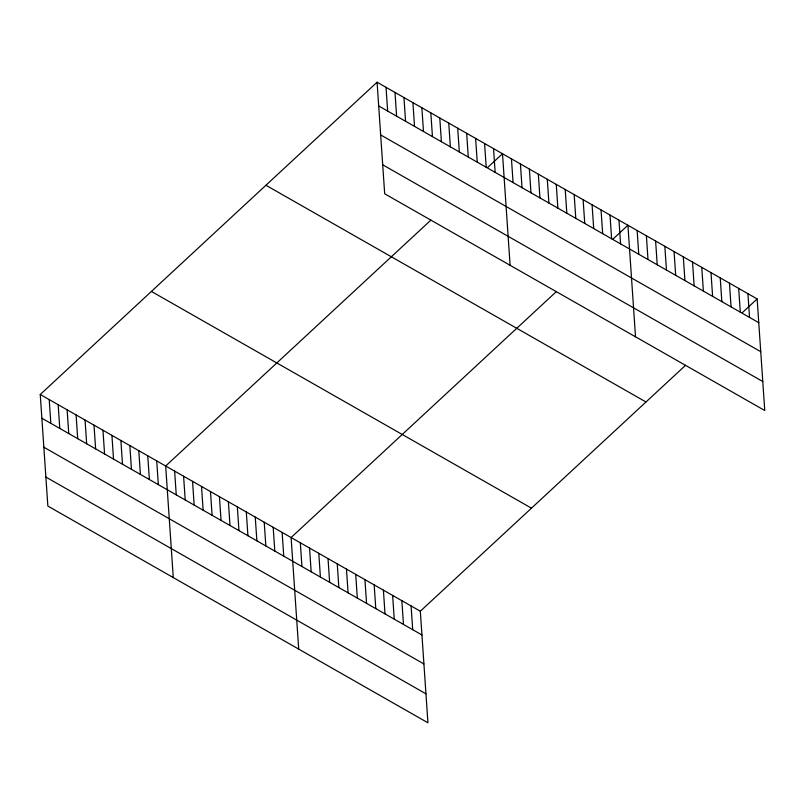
<?xml version="1.0" encoding="UTF-8"?>
<svg xmlns="http://www.w3.org/2000/svg" width="805" height="805" viewBox="0 0 805 805"><rect width="100%" height="100%" fill="white"/><g stroke="black" fill="none" stroke-linecap="round" stroke-linejoin="round"><path stroke-width="1.21" d="M685.508 365.349L420.321 611.216L427.928 722.789L47.857 506.063L40.25 394.49L377.072 82.211L757.143 298.937L764.75 410.51L384.679 193.784L377.072 82.211M430.866 220.137L165.669 466.004L173.276 577.588M487.679 167.47L502.501 153.725L510.108 265.308M556.285 291.662L291.098 537.529L298.705 649.102M613.098 238.994L627.92 225.249L635.527 336.822M742.321 312.682L757.143 298.937M378.692 105.958L758.763 322.684M380.674 134.938L760.735 351.664M382.707 164.804L762.778 381.53M265.922 185.261L645.992 401.987M151.4 291.43L531.471 508.166M40.25 394.49L420.321 611.216M41.87 418.228L421.941 634.954M43.842 447.218L423.913 663.944M45.885 477.073L425.946 693.809M747.915 293.674L749.536 317.422M738.678 288.411L740.298 312.159M729.451 283.149L731.071 306.896M720.223 277.886L721.844 301.623M710.996 272.623L712.606 296.361M701.759 267.361L703.379 291.098M692.531 262.098L694.152 285.835M683.304 256.825L684.924 280.573M674.067 251.563L675.687 275.31M664.839 246.3L666.46 270.047M655.612 241.037L657.232 264.785M646.385 235.774L647.995 259.522M637.147 230.512L638.768 254.259M618.965 220.137L620.585 243.885M609.999 215.036L611.619 238.773M601.043 209.924L602.663 233.671M592.088 204.812L593.708 228.56M583.122 199.71L584.742 223.448M574.166 194.599L575.786 218.346M565.211 189.487L566.831 213.234M556.255 184.385L557.865 208.123M547.289 179.274L548.909 203.021M538.334 174.162L539.954 197.909M529.378 169.06L530.988 192.798M520.412 163.948L522.032 187.696M511.457 158.837L513.077 182.584M493.535 148.623L495.156 172.361M484.58 143.511L486.2 167.259M475.624 138.4L477.244 162.147M466.659 133.298L468.279 157.035M457.703 128.186L459.323 151.934M448.747 123.074L450.367 146.822M439.782 117.973L441.402 141.71M430.826 112.861L432.446 136.608M421.87 107.749L423.49 131.497M412.915 102.648L414.525 126.385M403.949 97.536L405.569 121.283M394.993 92.424L396.613 116.172M386.038 87.322L387.648 111.06M411.083 605.954L412.703 629.691M401.856 600.691L403.476 624.428M392.629 595.428L394.249 619.166M383.401 590.156L385.011 613.903M374.164 584.893L375.784 608.64M364.937 579.63L366.557 603.378M355.709 574.367L357.329 598.115M346.472 569.105L348.092 592.852M337.245 563.842L338.865 587.59M328.017 558.579L329.637 582.327M318.79 553.317L320.4 577.064M309.553 548.054L311.173 571.802M300.325 542.791L301.945 566.539M282.132 532.417L283.752 556.164M273.177 527.305L274.797 551.053M264.221 522.204L265.841 545.941M255.255 517.092L256.876 540.839M246.3 511.98L247.92 535.728M237.344 506.878L238.964 530.616M228.389 501.767L229.999 525.514M219.423 496.655L221.043 520.402M210.467 491.553L212.087 515.291M201.512 486.441L203.122 510.189M192.546 481.33L194.166 505.077M183.59 476.228L185.21 499.965M174.635 471.116L176.255 494.864M156.713 460.893L158.333 484.64M147.758 455.791L149.378 479.528M138.792 450.679L140.412 474.427M129.836 445.568L131.457 469.315M120.881 440.466L122.501 464.203M111.915 435.354L113.535 459.102M102.96 430.242L104.58 453.99M94.004 425.141L95.624 448.878M85.048 420.029L86.658 443.776M76.083 414.917L77.703 438.665M67.127 409.815L68.747 433.553M58.171 404.704L59.781 428.451M49.206 399.592L50.826 423.339"/></g></svg>
